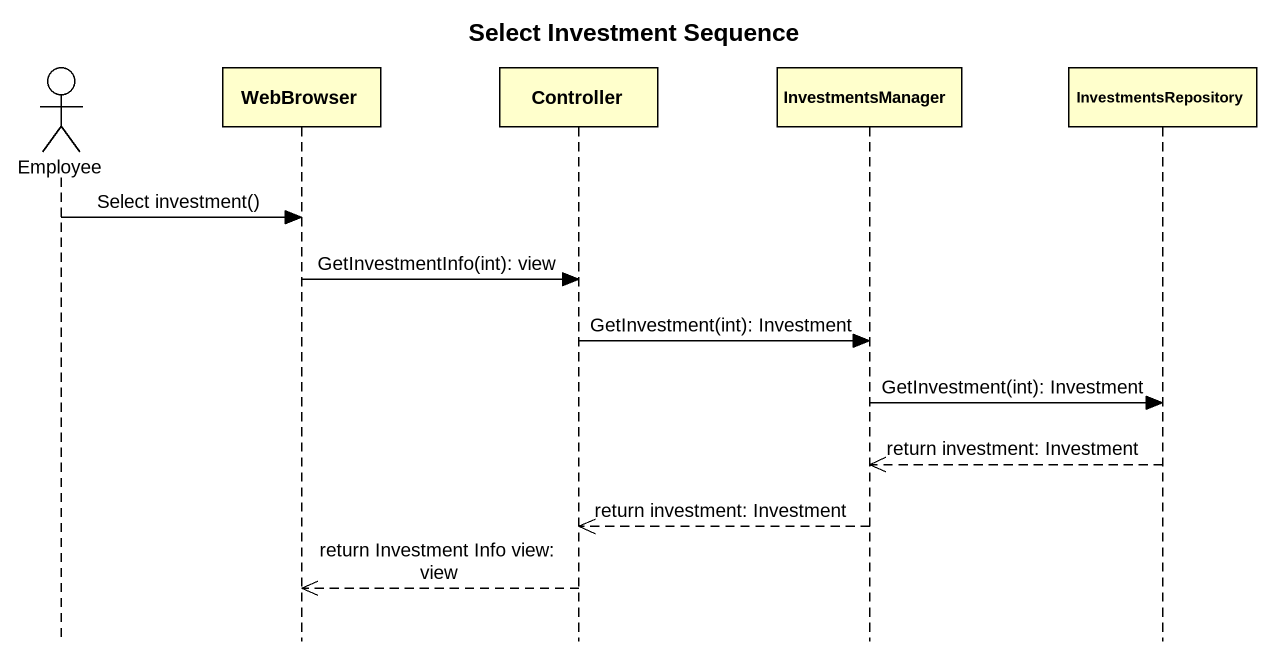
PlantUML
@startuml
title Select Investment Sequence
hide footbox
actor Employee
participant WebBrowser
participant Controller
participant InvestmentsManager
participant InvestmentsRepository

Employee -> WebBrowser : Select investment()
WebBrowser -> Controller : GetInvestmentInfo(int): view
Controller -> InvestmentsManager : GetInvestment(int): Investment
InvestmentsManager -> InvestmentsRepository : GetInvestment(int): Investment
InvestmentsRepository -->> InvestmentsManager : return investment: Investment
InvestmentsManager -->> Controller : return investment: Investment
Controller -->> WebBrowser : return Investment Info view: view
@enduml
